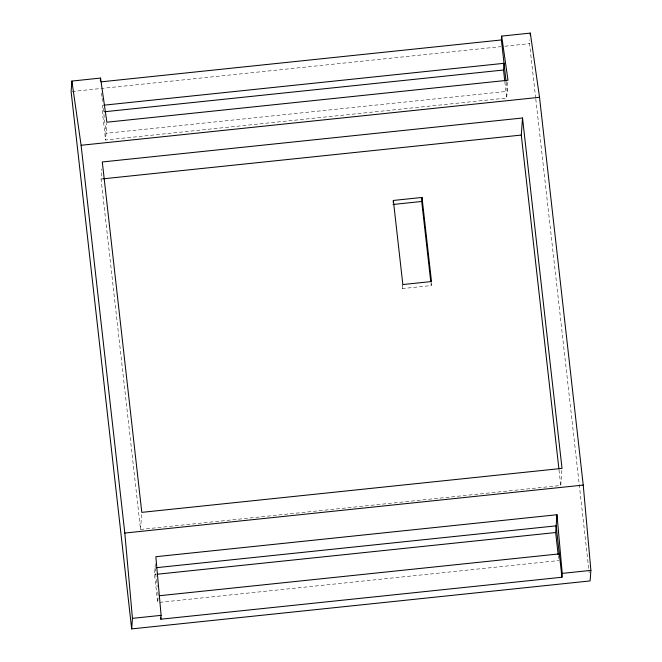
<?xml version="1.0" encoding="UTF-8"?>
<svg xmlns="http://www.w3.org/2000/svg" width="662" height="662" viewBox="0 0 662 662"><rect width="100%" height="100%" fill="white"/><g stroke="black" fill="none" stroke-linecap="round" stroke-linejoin="round"><path stroke-width="0.5" stroke-dasharray="3.31 2.48" d="M561.873 470.401L560.772 485.469L140.543 529.443L101.046 179.038L101.782 169M507.845 82.262L506.687 98.034L105.564 140.013L106.797 123.223M140.543 529.443L141.651 514.374M158.044 597.761L157.697 602.544L154.536 574.508L155.322 563.784M431.417 282.558L431.194 285.57L402.546 288.566L402.835 284.544M535.682 98.092L529.55 43.651L529.832 39.811M72.141 91.513L500.77 46.663M504.883 46.232L529.55 43.651M101.046 179.038L103.098 178.823M154.536 574.508L156.596 574.293M159.757 602.329L558.819 560.565M535.798 99.118L589.18 572.713M559.034 470.053L560.772 485.469M506.165 82.336L507.183 91.348L106.052 133.319L102.891 105.291L102.403 111.977L105.564 140.013M504.883 82.022L506.687 98.034M558.256 555.559L558.596 558.562M430.962 283.518L431.194 285.57M402.198 285.488L402.546 288.566M101.518 93.102L101.981 97.165M102.089 98.183L102.668 103.255M155.032 567.822L157.175 586.838M157.738 591.845L158.077 594.848"/><path stroke-width="0.99" d="M501.672 36.096L507.994 80.243L106.872 122.213L100.541 78.075L71.893 81.07L71.115 91.621L131.68 628.9L590.107 580.93L590.885 570.379L583.23 485.081L539.522 97.306L530.32 33.1L501.672 36.096L501.391 39.952L506.049 81.335M100.334 80.963L100.541 78.075M131.68 628.9L132.45 618.349L124.804 533.051L81.095 145.276L71.893 81.07M160.825 619.21L161.106 615.354L155.843 556.709L556.974 514.738L562.228 573.383L561.947 577.239L160.825 619.21L160.593 617.183M393.211 202.464L393.36 200.454L422.008 197.45L431.492 281.549L402.835 284.544L393.36 200.454M430.73 281.466L421.711 201.471L422.008 197.45M504.767 81.021L503.525 70.007L504.022 63.312L103.926 105.184M558.918 469.027L521.275 135.065L522.525 117.993L102.304 161.967L141.792 512.363L562.021 468.39L522.525 117.993M530.179 35.02L530.32 33.1M558.149 554.557L555.666 532.538L556.974 514.738M101.286 81.823L501.391 39.952M104.464 111.762L503.525 70.007M81.095 145.276L539.522 97.306M103.098 178.823L521.275 135.065M393.062 204.467L421.711 201.471M124.804 533.051L583.23 485.081M156.058 567.715L556.154 525.843L561.947 577.239M157.622 574.186L555.666 532.538M159.219 595.742L559.316 553.879M132.45 618.349L161.106 615.354M562.228 573.383L590.885 570.379"/></g></svg>
